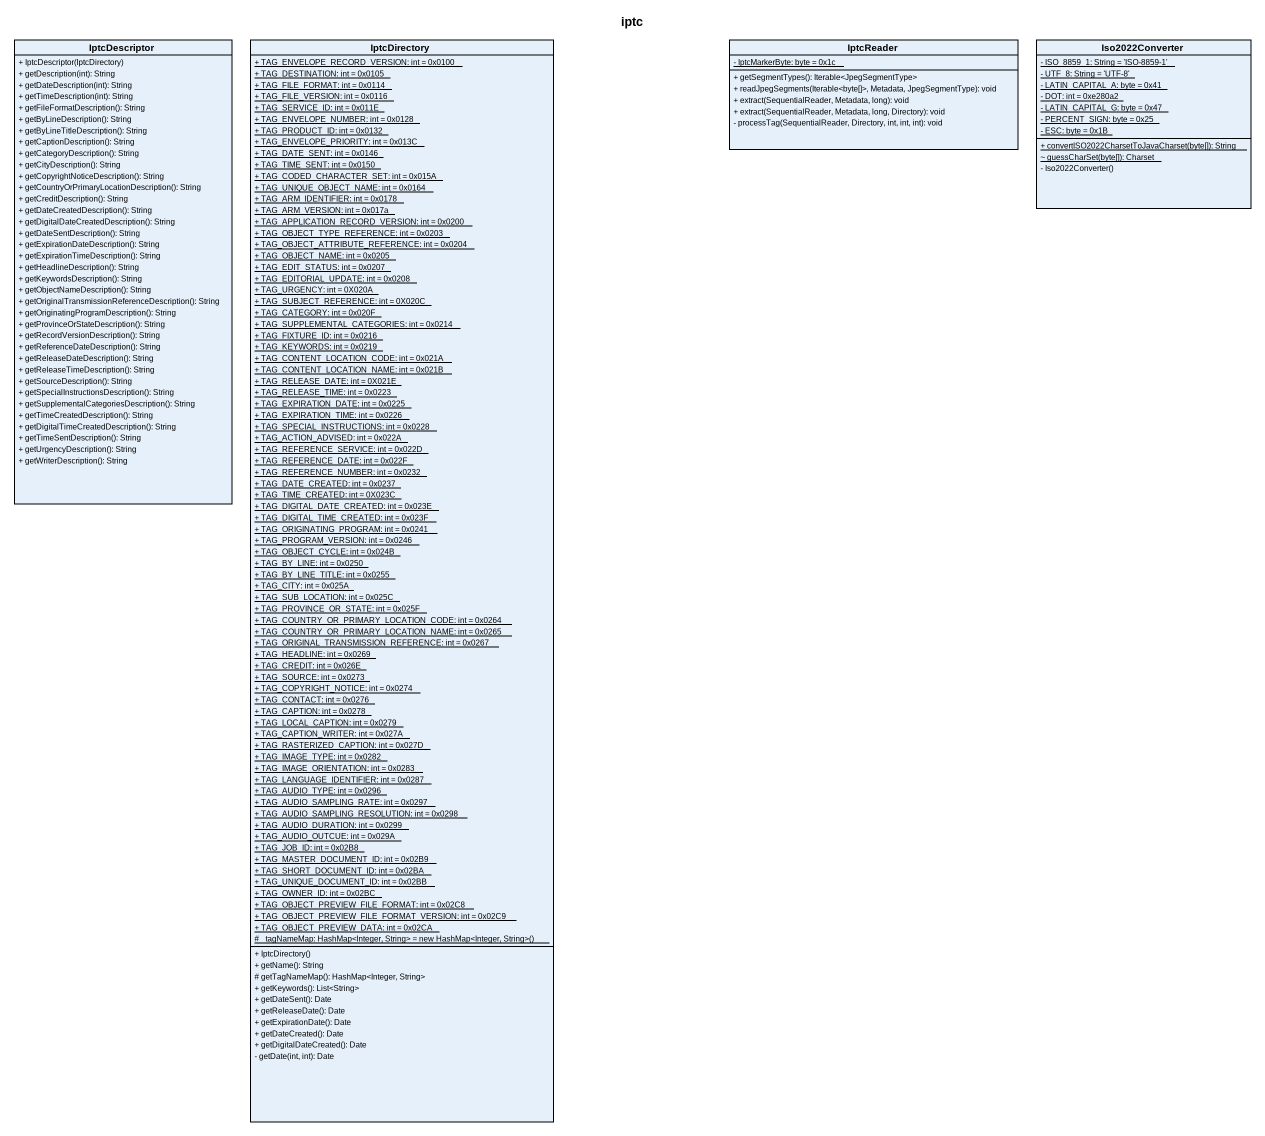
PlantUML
@startuml
title iptc
hide circle
hide empty members
skinparam classAttributeIconSize 0
class IptcDescriptor {
  + IptcDescriptor(IptcDirectory)
  + getDescription(int): String
  + getDateDescription(int): String
  + getTimeDescription(int): String
  + getFileFormatDescription(): String
  + getByLineDescription(): String
  + getByLineTitleDescription(): String
  + getCaptionDescription(): String
  + getCategoryDescription(): String
  + getCityDescription(): String
  + getCopyrightNoticeDescription(): String
  + getCountryOrPrimaryLocationDescription(): String
  + getCreditDescription(): String
  + getDateCreatedDescription(): String
  + getDigitalDateCreatedDescription(): String
  + getDateSentDescription(): String
  + getExpirationDateDescription(): String
  + getExpirationTimeDescription(): String
  + getHeadlineDescription(): String
  + getKeywordsDescription(): String
  + getObjectNameDescription(): String
  + getOriginalTransmissionReferenceDescription(): String
  + getOriginatingProgramDescription(): String
  + getProvinceOrStateDescription(): String
  + getRecordVersionDescription(): String
  + getReferenceDateDescription(): String
  + getReleaseDateDescription(): String
  + getReleaseTimeDescription(): String
  + getSourceDescription(): String
  + getSpecialInstructionsDescription(): String
  + getSupplementalCategoriesDescription(): String
  + getTimeCreatedDescription(): String
  + getDigitalTimeCreatedDescription(): String
  + getTimeSentDescription(): String
  + getUrgencyDescription(): String
  + getWriterDescription(): String
}
class IptcDirectory {
  {static} + TAG_ENVELOPE_RECORD_VERSION: int = 0x0100
  {static} + TAG_DESTINATION: int = 0x0105
  {static} + TAG_FILE_FORMAT: int = 0x0114
  {static} + TAG_FILE_VERSION: int = 0x0116
  {static} + TAG_SERVICE_ID: int = 0x011E
  {static} + TAG_ENVELOPE_NUMBER: int = 0x0128
  {static} + TAG_PRODUCT_ID: int = 0x0132
  {static} + TAG_ENVELOPE_PRIORITY: int = 0x013C
  {static} + TAG_DATE_SENT: int = 0x0146
  {static} + TAG_TIME_SENT: int = 0x0150
  {static} + TAG_CODED_CHARACTER_SET: int = 0x015A
  {static} + TAG_UNIQUE_OBJECT_NAME: int = 0x0164
  {static} + TAG_ARM_IDENTIFIER: int = 0x0178
  {static} + TAG_ARM_VERSION: int = 0x017a
  {static} + TAG_APPLICATION_RECORD_VERSION: int = 0x0200
  {static} + TAG_OBJECT_TYPE_REFERENCE: int = 0x0203
  {static} + TAG_OBJECT_ATTRIBUTE_REFERENCE: int = 0x0204
  {static} + TAG_OBJECT_NAME: int = 0x0205
  {static} + TAG_EDIT_STATUS: int = 0x0207
  {static} + TAG_EDITORIAL_UPDATE: int = 0x0208
  {static} + TAG_URGENCY: int = 0X020A
  {static} + TAG_SUBJECT_REFERENCE: int = 0X020C
  {static} + TAG_CATEGORY: int = 0x020F
  {static} + TAG_SUPPLEMENTAL_CATEGORIES: int = 0x0214
  {static} + TAG_FIXTURE_ID: int = 0x0216
  {static} + TAG_KEYWORDS: int = 0x0219
  {static} + TAG_CONTENT_LOCATION_CODE: int = 0x021A
  {static} + TAG_CONTENT_LOCATION_NAME: int = 0x021B
  {static} + TAG_RELEASE_DATE: int = 0X021E
  {static} + TAG_RELEASE_TIME: int = 0x0223
  {static} + TAG_EXPIRATION_DATE: int = 0x0225
  {static} + TAG_EXPIRATION_TIME: int = 0x0226
  {static} + TAG_SPECIAL_INSTRUCTIONS: int = 0x0228
  {static} + TAG_ACTION_ADVISED: int = 0x022A
  {static} + TAG_REFERENCE_SERVICE: int = 0x022D
  {static} + TAG_REFERENCE_DATE: int = 0x022F
  {static} + TAG_REFERENCE_NUMBER: int = 0x0232
  {static} + TAG_DATE_CREATED: int = 0x0237
  {static} + TAG_TIME_CREATED: int = 0X023C
  {static} + TAG_DIGITAL_DATE_CREATED: int = 0x023E
  {static} + TAG_DIGITAL_TIME_CREATED: int = 0x023F
  {static} + TAG_ORIGINATING_PROGRAM: int = 0x0241
  {static} + TAG_PROGRAM_VERSION: int = 0x0246
  {static} + TAG_OBJECT_CYCLE: int = 0x024B
  {static} + TAG_BY_LINE: int = 0x0250
  {static} + TAG_BY_LINE_TITLE: int = 0x0255
  {static} + TAG_CITY: int = 0x025A
  {static} + TAG_SUB_LOCATION: int = 0x025C
  {static} + TAG_PROVINCE_OR_STATE: int = 0x025F
  {static} + TAG_COUNTRY_OR_PRIMARY_LOCATION_CODE: int = 0x0264
  {static} + TAG_COUNTRY_OR_PRIMARY_LOCATION_NAME: int = 0x0265
  {static} + TAG_ORIGINAL_TRANSMISSION_REFERENCE: int = 0x0267
  {static} + TAG_HEADLINE: int = 0x0269
  {static} + TAG_CREDIT: int = 0x026E
  {static} + TAG_SOURCE: int = 0x0273
  {static} + TAG_COPYRIGHT_NOTICE: int = 0x0274
  {static} + TAG_CONTACT: int = 0x0276
  {static} + TAG_CAPTION: int = 0x0278
  {static} + TAG_LOCAL_CAPTION: int = 0x0279
  {static} + TAG_CAPTION_WRITER: int = 0x027A
  {static} + TAG_RASTERIZED_CAPTION: int = 0x027D
  {static} + TAG_IMAGE_TYPE: int = 0x0282
  {static} + TAG_IMAGE_ORIENTATION: int = 0x0283
  {static} + TAG_LANGUAGE_IDENTIFIER: int = 0x0287
  {static} + TAG_AUDIO_TYPE: int = 0x0296
  {static} + TAG_AUDIO_SAMPLING_RATE: int = 0x0297
  {static} + TAG_AUDIO_SAMPLING_RESOLUTION: int = 0x0298
  {static} + TAG_AUDIO_DURATION: int = 0x0299
  {static} + TAG_AUDIO_OUTCUE: int = 0x029A
  {static} + TAG_JOB_ID: int = 0x02B8
  {static} + TAG_MASTER_DOCUMENT_ID: int = 0x02B9
  {static} + TAG_SHORT_DOCUMENT_ID: int = 0x02BA
  {static} + TAG_UNIQUE_DOCUMENT_ID: int = 0x02BB
  {static} + TAG_OWNER_ID: int = 0x02BC
  {static} + TAG_OBJECT_PREVIEW_FILE_FORMAT: int = 0x02C8
  {static} + TAG_OBJECT_PREVIEW_FILE_FORMAT_VERSION: int = 0x02C9
  {static} + TAG_OBJECT_PREVIEW_DATA: int = 0x02CA
  {static} {field} # _tagNameMap: HashMap<Integer, String> = new HashMap<Integer, String>()
  + IptcDirectory()
  + getName(): String
  # getTagNameMap(): HashMap<Integer, String>
  + getKeywords(): List<String>
  + getDateSent(): Date
  + getReleaseDate(): Date
  + getExpirationDate(): Date
  + getDateCreated(): Date
  + getDigitalDateCreated(): Date
  - getDate(int, int): Date
}
class IptcReader {
  {static} - IptcMarkerByte: byte = 0x1c
  + getSegmentTypes(): Iterable<JpegSegmentType>
  + readJpegSegments(Iterable<byte[]>, Metadata, JpegSegmentType): void
  + extract(SequentialReader, Metadata, long): void
  + extract(SequentialReader, Metadata, long, Directory): void
  - processTag(SequentialReader, Directory, int, int, int): void
}
class Iso2022Converter {
  {static} - ISO_8859_1: String = 'ISO-8859-1'
  {static} - UTF_8: String = 'UTF-8'
  {static} - LATIN_CAPITAL_A: byte = 0x41
  {static} - DOT: int = 0xe280a2
  {static} - LATIN_CAPITAL_G: byte = 0x47
  {static} - PERCENT_SIGN: byte = 0x25
  {static} - ESC: byte = 0x1B
  {static} + convertISO2022CharsetToJavaCharset(byte[]): String
  {static} ~ guessCharSet(byte[]): Charset
  - Iso2022Converter()
}
@enduml
